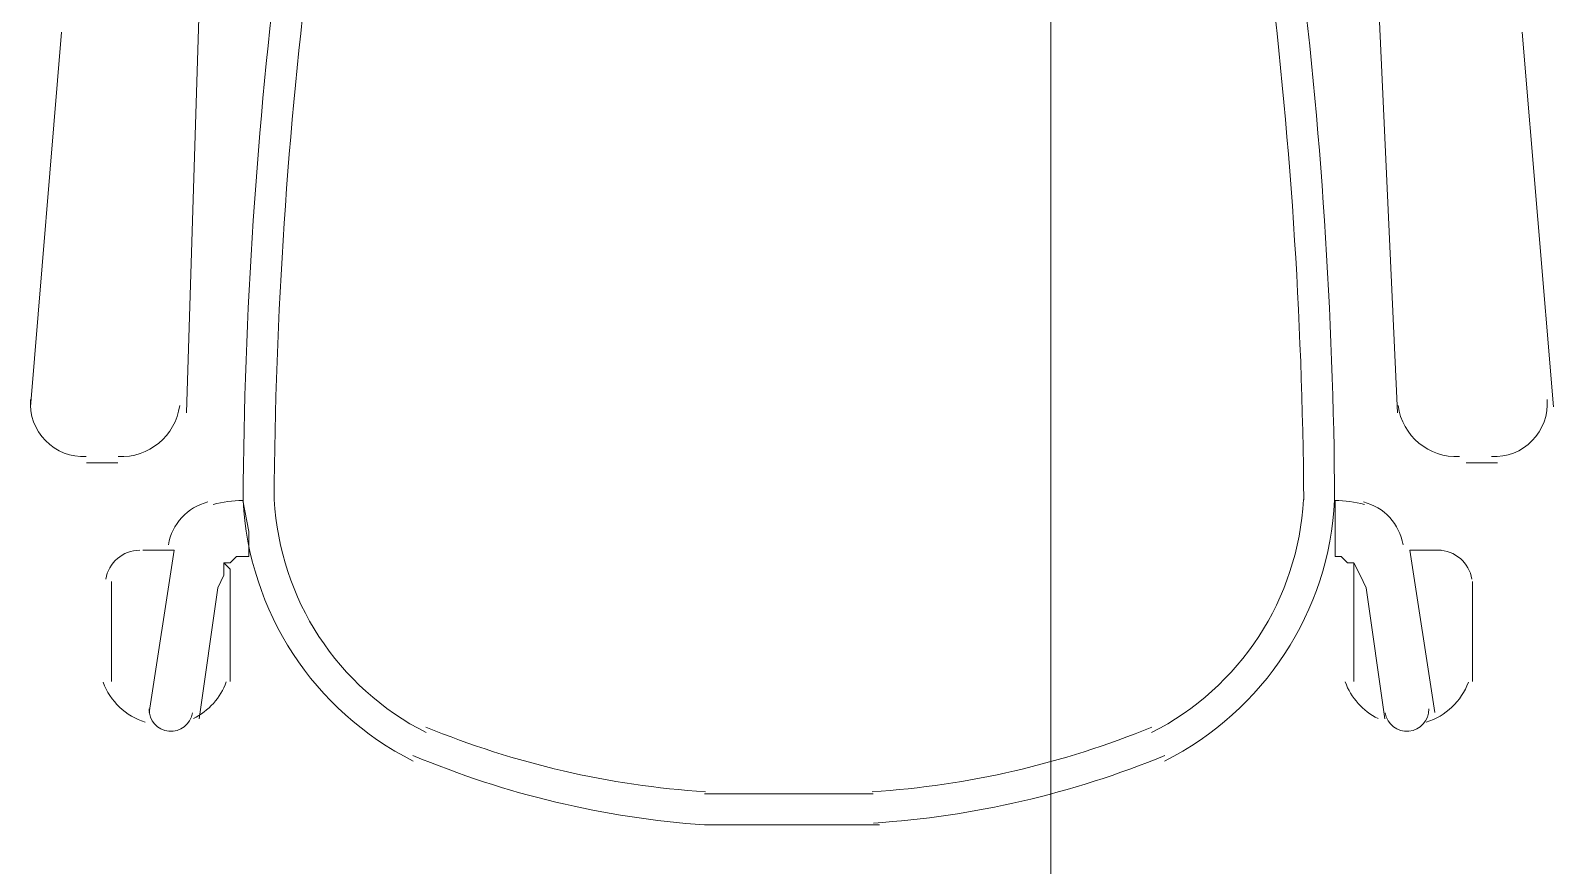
# Model space of a CAD drawing. Header units: metres. Extents: x 29 to 86.9, y -23.2 to 39.7.
# Drawn here: x 75.398 to 75.995, y -17.514 to -17.187 of the extents above; entities that cross this region are included whole.
import ezdxf

# ---------------------------------------------------------------- set-up
doc = ezdxf.new("R2010")
doc.units = ezdxf.units.M
doc.header["$LTSCALE"] = 100
doc.layers.get('0').update_dxf_attribs({"color": 254})
doc.layers.add('Arqui', color=8, linetype='Continuous', lineweight=0)

# ---------------------------------------------------------------- blocks, each defined once
blk = doc.blocks.new('estructura etapa 3')
at = {"layer": 'Arqui'}
blk.add_line((-56.4036, -6655.27921), (-56.4036, -6714.83915), dxfattribs=at)
blk = doc.blocks.new('A$C9582355f')
at = {"layer": 'Arqui'}
for points in [[(46.51308, 6.01221, 0.02961), (46.49862, 5.79336, 0.2704), (46.56529, 5.69118)], [(46.85962, 5.69118, 0.2704), (46.92629, 5.79336, 0.02961), (46.91183, 6.01221)], [(46.46357, 6.00829, -0.386597), (46.48135, 5.9865), (46.47645, 5.82753)], [(46.96133, 6.00829, 0.386597), (46.94356, 5.9865), (46.9509, 5.82753)], [(46.48696, 5.79173, -0.058358), (46.49846, 5.7933), (46.50091, 5.78107), (46.50091, 5.77128), (46.49602, 5.77128), (46.49357, 5.76884), (46.49113, 5.76884), (46.49113, 5.76395), (46.48868, 5.75906), (46.48135, 5.7077)], [(46.93795, 5.79173, 0.058358), (46.92644, 5.7933), (46.92644, 5.78107), (46.92644, 5.77128), (46.92889, 5.77128), (46.93134, 5.76884), (46.93378, 5.76884), (46.93623, 5.76395), (46.93867, 5.75906), (46.94601, 5.7077)], [(46.56517, 5.69336, 0.08177), (46.67944, 5.66612), (46.71368, 5.66612), (46.74792, 5.66612)]]:
    blk.add_lwpolyline(points, format="xyb", dxfattribs=at)
for points in [[(46.41531, 5.82998), (46.42754, 5.97672)], [(47.01204, 5.82998), (46.99981, 5.97672)], [(46.44955, 5.80797), (46.43732, 5.80797)], [(46.9778, 5.80797), (46.99003, 5.80797)], [(46.46178, 5.71014), (46.47156, 5.77373), (46.45933, 5.77373)], [(46.96557, 5.71014), (46.95579, 5.77373), (46.96802, 5.77373)], [(46.49357, 5.72237), (46.49357, 5.76395), (46.49357, 5.76639), (46.49113, 5.76884)], [(46.93378, 5.72237), (46.93378, 5.76395), (46.93378, 5.76639), (46.93378, 5.76884)], [(46.44711, 5.7615), (46.44711, 5.72237)], [(46.98025, 5.7615), (46.98025, 5.72237)], [(46.67944, 5.67835), (46.71368, 5.67835), (46.74547, 5.67835)]]:
    blk.add_lwpolyline(points, dxfattribs=at)
for points in [[(46.51085, 5.79363, 0.268472), (46.57038, 5.70231, -0.268472)], [(46.85453, 5.70231, 0.268472), (46.91406, 5.79363, -0.268472)]]:
    blk.add_lwpolyline(points, format="xyb", close=True, dxfattribs=at)
for centre, radius, start, end in [((48.35344, 5.77984), 1.84275, 172.82588, 179.57703), ((45.07147, 5.77984), 1.84275, 0.42297, 7.17412), ((46.4361, 5.8312), 0.02079, 175.58884, 272.89487), ((46.45078, 5.83365), 0.02323, 267.31929, 352.04039), ((46.97413, 5.83365), 0.02323, 187.95961, 272.68071), ((46.98881, 5.8312), 0.02079, 267.10513, 4.41116), ((46.4899, 5.77251), 0.02079, 104.00752, 170.72217), ((46.93256, 5.77251), 0.02079, 9.27783, 75.99248), ((46.45811, 5.76028), 0.01345, 90.00001, 170.90333), ((46.9668, 5.76028), 0.01345, 9.09667, 89.99999), ((46.46789, 5.73093), 0.02568, 200.16538, 252.75691), ((46.46789, 5.73093), 0.02568, 295.99357, 340.16978), ((46.95457, 5.73093), 0.02568, 199.83022, 244.00643), ((46.95457, 5.73093), 0.02568, 287.24309, 339.83462), ((46.47034, 5.71137), 0.00856, 178.1709, 351.02971), ((46.95457, 5.71137), 0.00856, 188.97029, 1.8291), ((46.70267, 6.02685), 0.3485, 247.66476, 266.23171), ((46.72224, 6.02685), 0.3485, 273.76829, 292.33524), ((46.72224, 6.02685), 0.36073, 273.70788, 292.40664)]:
    blk.add_arc(centre, radius, start, end, dxfattribs=at)
blk.add_blockref('estructura etapa 3', (103.2187, 6714.91415), dxfattribs=at)

msp = doc.modelspace()

# ---------------------------------------------------------------- block references
msp.add_blockref('A$C9582355f', (28.98266, -23.16397))

doc.saveas('drawing.dxf')
